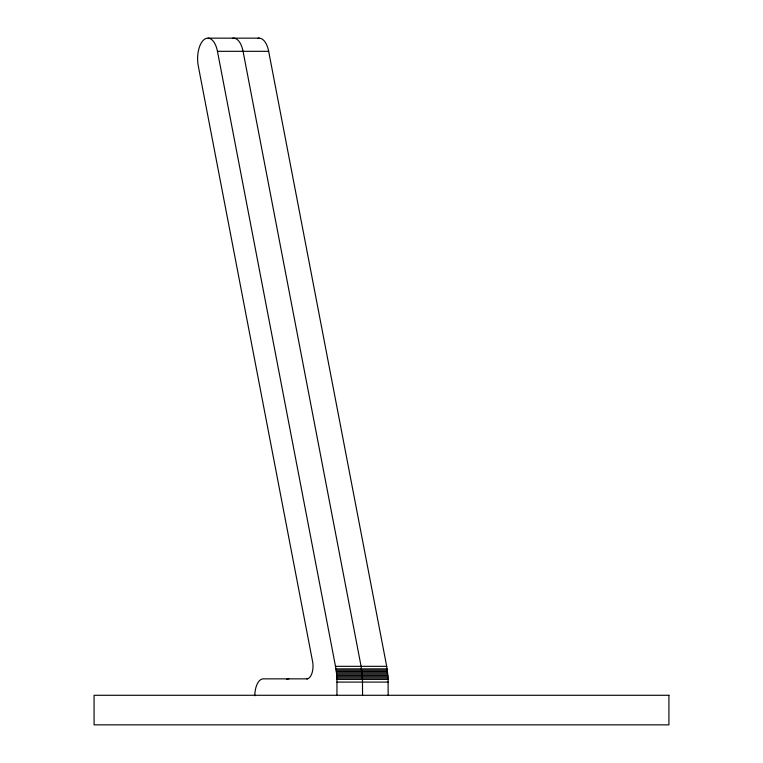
<?xml version="1.0" encoding="UTF-8"?>
<svg xmlns="http://www.w3.org/2000/svg" width="763" height="763" viewBox="0 0 763 763"><rect width="100%" height="100%" fill="white"/><g stroke="black" fill="none" stroke-linecap="round" stroke-linejoin="round"><path stroke-width="1.14" d="M208.146 38.15L259.344 38.15M306.697 678.86A12.666 6.333 -90 0 0 312.611 661.664L198.294 66.028A20.534 10.262 -90 0 1 204.198 39.504A20.534 10.262 -90 0 1 217.455 51.312L268.662 51.312L386.698 666.328L388.071 678.059L388.167 695.169M217.455 51.312L335.501 666.328L386.698 666.328M335.501 666.328L335.939 668.865L387.146 668.865M335.939 668.865L336.13 670.152L387.337 670.152M336.13 670.152L336.302 671.45L387.509 671.45M336.302 671.45L336.454 672.756L387.661 672.756M336.454 672.756L336.588 674.072L387.795 674.072M336.588 674.072L336.702 675.398L387.909 675.398M336.702 675.398L336.798 676.724L387.995 676.724M336.798 676.724L336.864 678.059L388.071 678.059M307.661 678.86L263.283 678.86A16.891 8.441 -90 0 0 254.842 695.751M336.864 678.059L336.912 679.404L388.119 679.404M336.912 679.404L336.96 682.084L388.167 682.084M362.559 695.169L362.463 678.059L361.099 666.328L243.063 51.312A20.534 10.262 90 0 0 232.4 38.255M336.96 682.084L336.96 695.169M286.697 679.442A16.891 8.441 90 0 1 288.881 678.86M258.008 38.255A20.534 10.262 90 0 1 268.662 51.312M668.922 695.284L94.078 695.284L94.078 724.85L668.922 724.85L668.922 695.284"/></g></svg>
